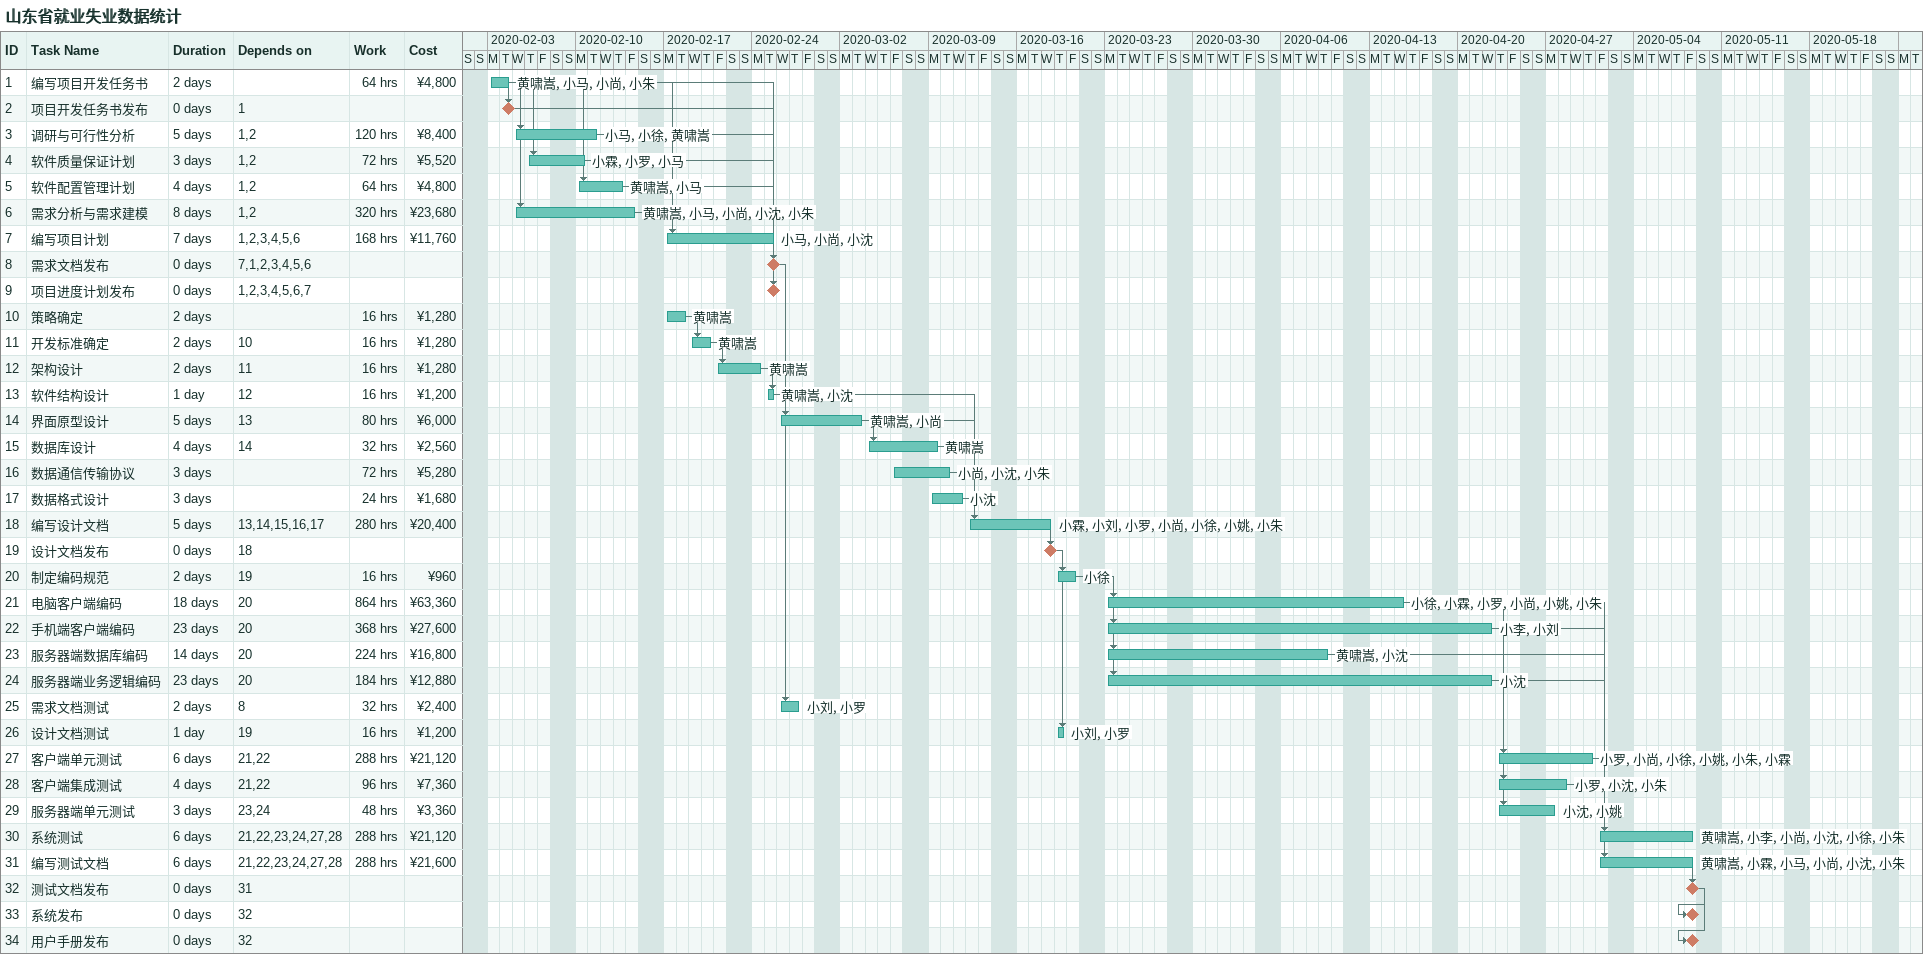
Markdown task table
山东省就业失业数据统计

| ID | Task | Duration | Start | Finish | Predecessors | Resources | Work (h) | Cost (¥) |
|---|---|---|---|---|---|---|---|---|
| 1 | 编写项目开发任务书 | 2d | 2020-02-03 | 2020-02-04 |  | 黄啸嵩, 小马, 小尚, 小朱 | 64 | 4800 |
| 2 | 项目开发任务书发布 | 0d | 2020-02-04 | 2020-02-04 | 1 |  |  |  |
| 3 | 调研与可行性分析 | 5d | 2020-02-05 | 2020-02-11 | 1, 2 | 小马, 小徐, 黄啸嵩 | 120 | 8400 |
| 4 | 软件质量保证计划 | 3d | 2020-02-06 | 2020-02-10 | 1, 2 | 小霖, 小罗, 小马 | 72 | 5520 |
| 5 | 软件配置管理计划 | 4d | 2020-02-10 | 2020-02-13 | 1, 2 | 黄啸嵩, 小马 | 64 | 4800 |
| 6 | 需求分析与需求建模 | 8d | 2020-02-05 | 2020-02-14 | 1, 2 | 黄啸嵩, 小马, 小尚, 小沈, 小朱 | 320 | 23680 |
| 7 | 编写项目计划 | 7d | 2020-02-17 | 2020-02-25 | 1, 2, 3, 4, 5, 6 | 小马, 小尚, 小沈 | 168 | 11760 |
| 8 | 需求文档发布 | 0d | 2020-02-25 | 2020-02-25 | 7, 1, 2, 3, 4, 5, 6 |  |  |  |
| 9 | 项目进度计划发布 | 0d | 2020-02-25 | 2020-02-25 | 1, 2, 3, 4, 5, 6, 7 |  |  |  |
| 10 | 策略确定 | 2d | 2020-02-17 | 2020-02-18 |  | 黄啸嵩 | 16 | 1280 |
| 11 | 开发标准确定 | 2d | 2020-02-19 | 2020-02-20 | 10 | 黄啸嵩 | 16 | 1280 |
| 12 | 架构设计 | 2d | 2020-02-21 | 2020-02-24 | 11 | 黄啸嵩 | 16 | 1280 |
| 13 | 软件结构设计 | 1d | 2020-02-25 | 2020-02-25 | 12 | 黄啸嵩, 小沈 | 16 | 1200 |
| 14 | 界面原型设计 | 5d | 2020-02-26 | 2020-03-03 | 13 | 黄啸嵩, 小尚 | 80 | 6000 |
| 15 | 数据库设计 | 4d | 2020-03-04 | 2020-03-09 | 14 | 黄啸嵩 | 32 | 2560 |
| 16 | 数据通信传输协议 | 3d | 2020-03-06 | 2020-03-10 |  | 小尚, 小沈, 小朱 | 72 | 5280 |
| 17 | 数据格式设计 | 3d | 2020-03-09 | 2020-03-11 |  | 小沈 | 24 | 1680 |
| 18 | 编写设计文档 | 5d | 2020-03-12 | 2020-03-18 | 13, 14, 15, 16, 17 | 小霖, 小刘, 小罗, 小尚, 小徐, 小姚, 小朱 | 280 | 20400 |
| 19 | 设计文档发布 | 0d | 2020-03-18 | 2020-03-18 | 18 |  |  |  |
| 20 | 制定编码规范 | 2d | 2020-03-19 | 2020-03-20 | 19 | 小徐 | 16 | 960 |
| 21 | 电脑客户端编码 | 18d | 2020-03-23 | 2020-04-15 | 20 | 小徐, 小霖, 小罗, 小尚, 小姚, 小朱 | 864 | 63360 |
| 22 | 手机端客户端编码 | 23d | 2020-03-23 | 2020-04-22 | 20 | 小李, 小刘 | 368 | 27600 |
| 23 | 服务器端数据库编码 | 14d | 2020-03-23 | 2020-04-09 | 20 | 黄啸嵩, 小沈 | 224 | 16800 |
| 24 | 服务器端业务逻辑编码 | 23d | 2020-03-23 | 2020-04-22 | 20 | 小沈 | 184 | 12880 |
| 25 | 需求文档测试 | 2d | 2020-02-26 | 2020-02-27 | 8 | 小刘, 小罗 | 32 | 2400 |
| 26 | 设计文档测试 | 1d | 2020-03-19 | 2020-03-19 | 19 | 小刘, 小罗 | 16 | 1200 |
| 27 | 客户端单元测试 | 6d | 2020-04-23 | 2020-04-30 | 21, 22 | 小罗, 小尚, 小徐, 小姚, 小朱, 小霖 | 288 | 21120 |
| 28 | 客户端集成测试 | 4d | 2020-04-23 | 2020-04-28 | 21, 22 | 小罗, 小沈, 小朱 | 96 | 7360 |
| 29 | 服务器端单元测试 | 3d | 2020-04-23 | 2020-04-27 | 23, 24 | 小沈, 小姚 | 48 | 3360 |
| 30 | 系统测试 | 6d | 2020-05-01 | 2020-05-08 | 21, 22, 23, 24, 27, 28 | 黄啸嵩, 小李, 小尚, 小沈, 小徐, 小朱 | 288 | 21120 |
| 31 | 编写测试文档 | 6d | 2020-05-01 | 2020-05-08 | 21, 22, 23, 24, 27, 28 | 黄啸嵩, 小霖, 小马, 小尚, 小沈, 小朱 | 288 | 21600 |
| 32 | 测试文档发布 | 0d | 2020-05-08 | 2020-05-08 | 31 |  |  |  |
| 33 | 系统发布 | 0d | 2020-05-08 | 2020-05-08 | 32 |  |  |  |
| 34 | 用户手册发布 | 0d | 2020-05-08 | 2020-05-08 | 32 |  |  |  |
